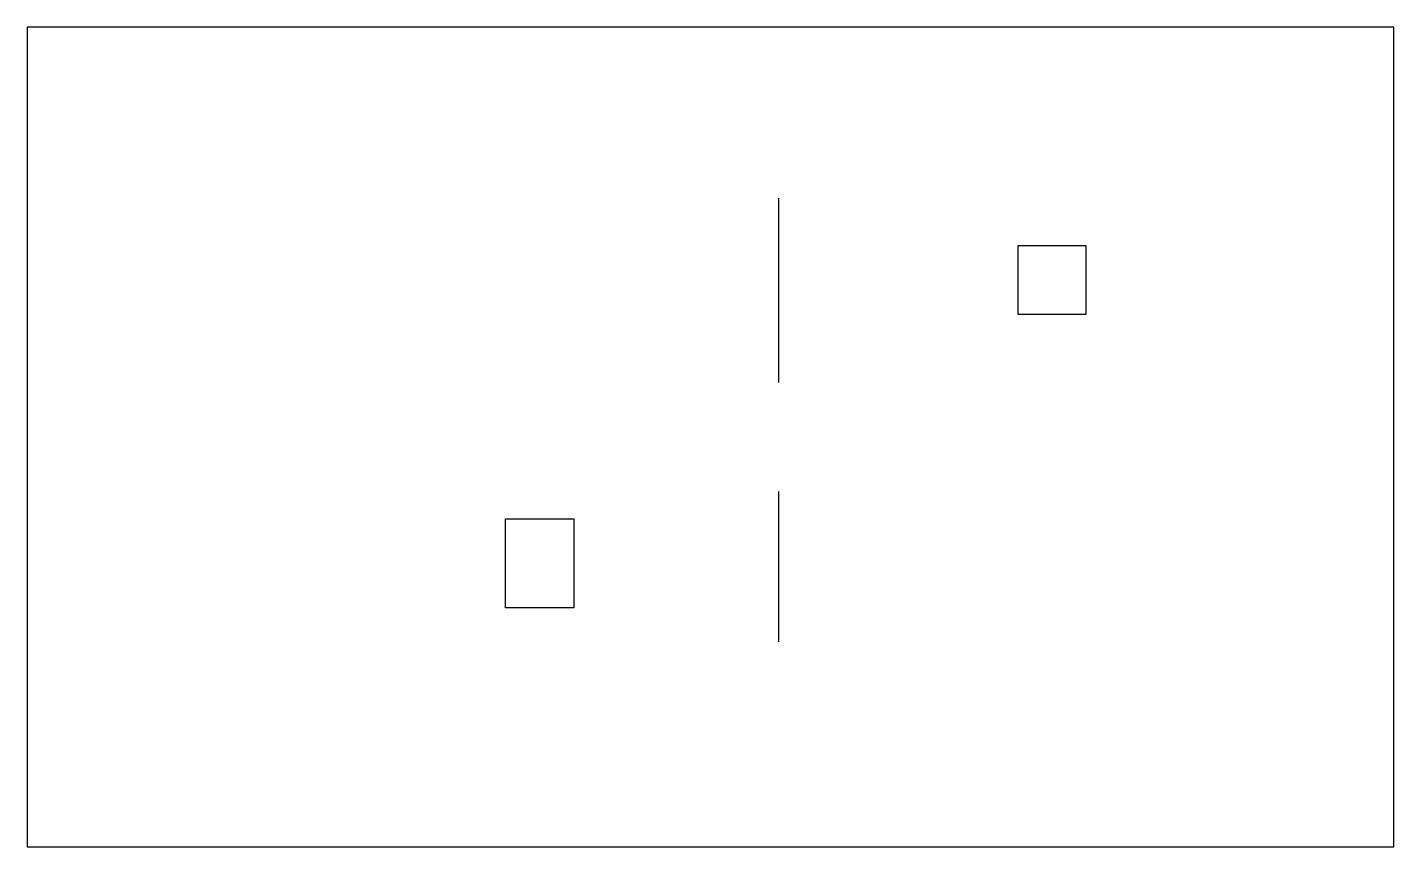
# Model space of a CAD drawing. Header units: metres. Extents: x 0 to 20, y 0 to 12.
import ezdxf

# ---------------------------------------------------------------- set-up
doc = ezdxf.new("R2010")
doc.units = ezdxf.units.M

msp = doc.modelspace()

# ---------------------------------------------------------------- linework, layer by layer
at = {"layer": 'OBSTACLES'}
for p, q in [((15.5, 8.8), (14.5, 8.8)), ((14.5, 8.8), (14.5, 7.8)), ((15.5, 7.8), (15.5, 8.8)), ((14.5, 7.8), (15.5, 7.8)), ((7, 3.5), (7, 4.8)), ((7, 4.8), (8, 4.8)), ((8, 4.8), (8, 3.5)), ((8, 3.5), (7, 3.5))]:
    msp.add_line(p, q, dxfattribs=at)
at = {"layer": 'WALLS'}
for p, q in [((20, 12), (0, 12)), ((0, 12), (0, 0)), ((20, 0), (20, 12)), ((11, 6.8), (11, 9.5)), ((11, 3), (11, 5.2)), ((0, 0), (20, 0))]:
    msp.add_line(p, q, dxfattribs=at)

doc.saveas('drawing.dxf')
